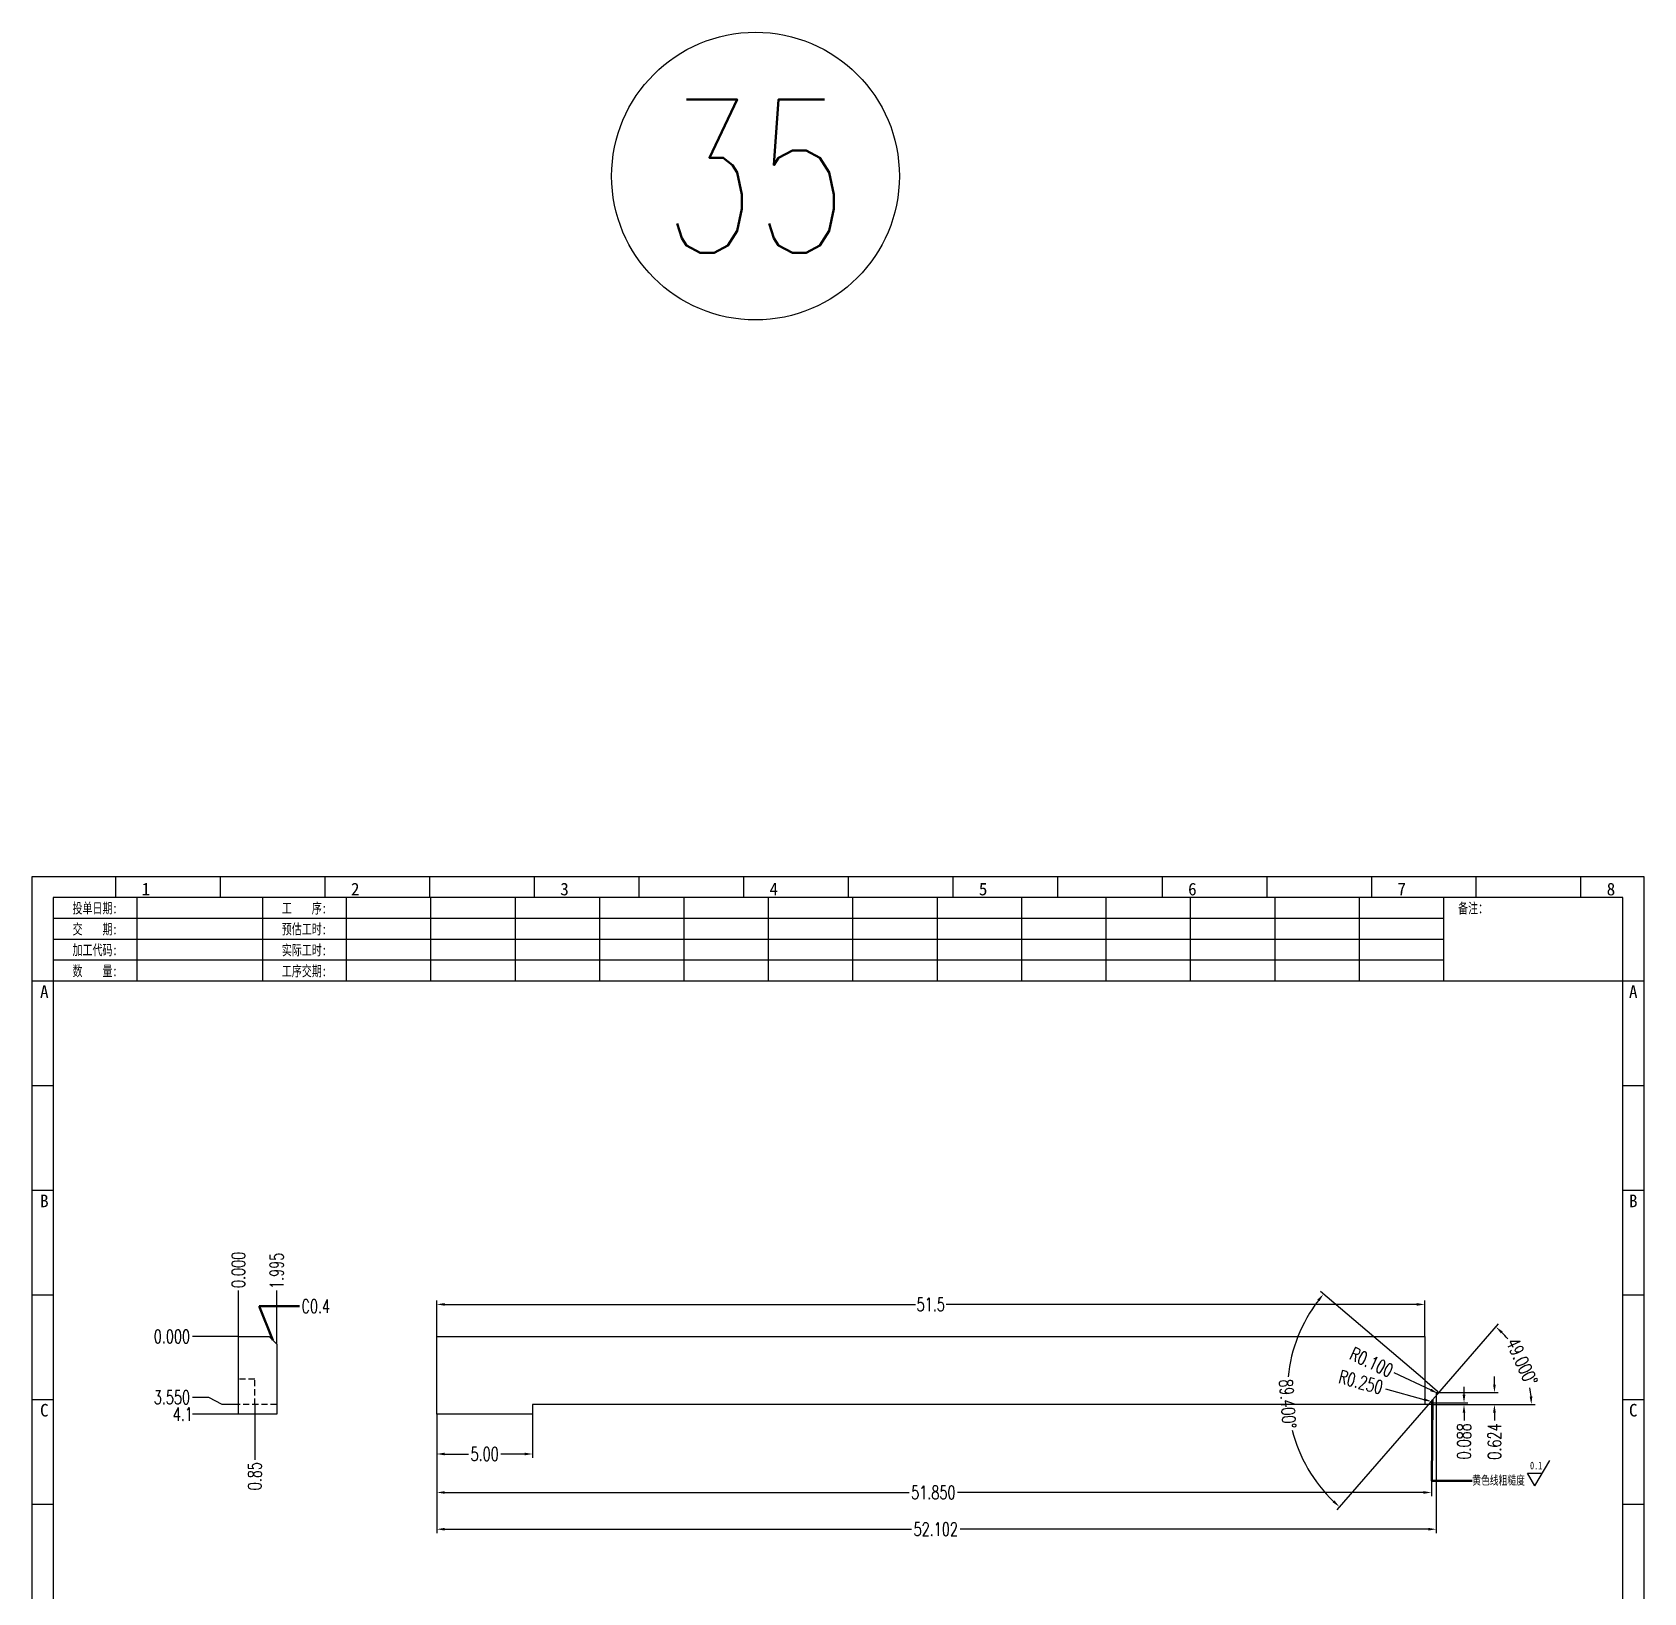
# Model space of a CAD drawing. Header units: millimetres. Extents: x -2852 to 5627, y -2271 to 1849.
# Drawn here: x -934.6 to -850.6, y 132.5 to 213.8 of the extents above; entities that cross this region are included whole.
import ezdxf
from ezdxf.enums import TextEntityAlignment as Align

# ---------------------------------------------------------------- set-up
doc = ezdxf.new("R2010")
doc.units = ezdxf.units.MM
doc.header["$PDSIZE"] = 3
doc.linetypes.add('DASHED2', pattern=[9.525, 6.35, -3.175])
for name, color, linetype in [('1', 7, 'Continuous'), ('11', 4, 'DASHED2'), ('41', 1, 'Continuous'), ('66', 1, 'Continuous')]:
    doc.layers.add(name, color=color, linetype=linetype)
doc.styles.add('jet01', font='simplex.shx', dxfattribs={"width": 0.7, "bigfont": 'hztxt.shx'})
doc.styles.add('jet02', font='simplex.shx', dxfattribs={"width": 0.7})
doc.styles.get("Standard").update_dxf_attribs({"font": '仿宋_GB2312_0.ttf', "width": 0.7})
doc.styles.add('TEXTSTYLE_1', font='TRIUMB.TTF')
doc.styles.add('TEXTSTYLE_2', font='TRIUM.TTF')
doc.styles.add('tk', font='', dxfattribs={"width": 0.7})
doc.styles.add('tk 2', font='仿宋_GB2312_0.ttf', dxfattribs={"width": 0.65})
doc.styles.add('tk 4', font='simplex.shx', dxfattribs={"width": 0.65, "bigfont": 'bigfont.shx'})
doc.styles.get('tk').set_extended_font_data('NSimSun')
doc.dimstyles.new('jet02', dxfattribs={"dimtxt": 3.5, "dimasz": 2.1, "dimexe": 1, "dimexo": 0, "dimgap": 0.5, "dimtad": 0, "dimtoh": 1, "dimdec": 3, "dimzin": 9, "dimdsep": 46, "dimtxsty": 'jet02', "dimcen": 0, "dimclrt": 256, "dimazin": 2, "dimtfac": 1, "dimtdec": 3, "dimtofl": 0, "dimtmove": 0, "dimatfit": 1, "dimfxl": 0, "dimarcsym": 0})

# ---------------------------------------------------------------- blocks, each defined once
blk = doc.blocks.new('A3-N')
at = {"layer": '1', "color": 1}
for p, q in [((0, 0), (0, 296.73)), ((0, 296.73), (420, 296.73)), ((21.82, 291.27), (21.82, 296.73)), ((49.09, 291.27), (49.09, 296.73)), ((76.36, 291.27), (76.36, 296.73)), ((103.64, 291.27), (103.64, 296.73)), ((103.64, 291.27), (103.64, 296.73)), ((103.64, 291.27), (103.64, 296.73)), ((130.91, 291.27), (130.91, 296.73)), ((158.18, 291.27), (158.18, 296.73)), ((185.45, 291.27), (185.45, 296.73)), ((212.73, 291.27), (212.73, 296.73)), ((240, 291.27), (240, 296.73)), ((267.27, 291.27), (267.27, 296.73)), ((294.55, 291.27), (294.55, 296.73)), ((321.82, 291.27), (321.82, 296.73)), ((349.09, 291.27), (349.09, 296.73)), ((376.36, 291.27), (376.36, 296.73)), ((403.64, 291.27), (403.64, 296.73)), ((420, 296.73), (420, 1)), ((5.45, 269.45), (0, 269.45)), ((420, 269.45), (414.55, 269.45)), ((5.45, 242.18), (0, 242.18)), ((420, 242.18), (414.55, 242.18)), ((5.45, 214.91), (0, 214.91)), ((420, 214.91), (414.55, 214.91)), ((5.45, 187.64), (0, 187.64)), ((420, 187.64), (414.55, 187.64)), ((5.45, 160.36), (0, 160.36)), ((420, 160.36), (414.55, 160.36)), ((5.45, 133.09), (0, 133.09)), ((420, 133.09), (414.55, 133.09)), ((5.45, 105.82), (0, 105.82)), ((420, 105.82), (414.55, 105.82)), ((5.45, 78.55), (0, 78.55)), ((420, 78.55), (414.55, 78.55)), ((5.45, 51.27), (0, 51.27)), ((420, 51.27), (414.55, 51.27)), ((222.45, 49.09), (221.45, 49.09)), ((221.45, 49.09), (221.45, 40.36)), ((222.45, 49.09), (414.55, 49.09)), ((232.36, 49.09), (232.36, 40.36)), ((245.45, 49.09), (245.45, 40.36)), ((290.18, 49.09), (290.18, 40.36)), ((302.18, 49.09), (302.18, 40.36)), ((322.91, 49.09), (322.91, 40.36)), ((343.64, 49.09), (343.64, 40.36)), ((392.73, 40.36), (392.73, 49.09)), ((258.55, 40.36), (258.55, 5.44)), ((266.45, 40.36), (266.45, 5.44)), ((276.78, 40.36), (276.78, 5.45)), ((291.18, 40.36), (291.18, 5.45)), ((301.51, 40.37), (301.51, 5.46)), ((308.01, 40.36), (308.01, 5.45)), ((354.09, 40.36), (354.09, 5.45)), ((308.01, 32.39), (258.55, 32.39)), ((308.01, 28.54), (258.55, 28.54)), ((414.55, 27.27), (308.01, 27.27)), ((5.45, 24), (0, 24)), ((308.01, 24.69), (258.55, 24.69)), ((420, 24), (414.55, 24)), ((308.01, 16.99), (258.55, 16.99)), ((354.09, 19.63), (308.01, 19.63)), ((308.01, 13.14), (258.55, 13.14)), ((414.55, 16.36), (354.09, 16.36)), ((374.55, 16.36), (374.55, 5.45)), ((384.55, 16.36), (384.55, 5.45)), ((394.55, 16.36), (394.55, 5.45)), ((404.55, 16.36), (404.55, 5.45)), ((308.01, 9.29), (258.55, 9.29)), ((308.01, 11.99), (354.09, 11.99)), ((372.51, 12.49), (362.69, 11.5)), ((362.69, 11.5), (362.69, 8.23)), ((372.51, 12.49), (372.51, 7.25)), ((414.55, 12), (374.55, 12)), ((21.82, 0), (21.82, 5.45)), ((49.09, 0), (49.09, 5.45)), ((76.36, 0), (76.36, 5.45)), ((103.64, 0), (103.64, 5.45)), ((130.91, 0), (130.91, 5.45)), ((158.18, 0), (158.18, 5.45)), ((185.45, 0), (185.45, 5.45)), ((212.73, 0), (212.73, 5.45)), ((240, 0), (240, 5.45)), ((267.27, 0), (267.27, 5.45)), ((294.55, 0), (294.55, 5.45)), ((321.82, 0), (321.82, 5.45)), ((349.09, 0), (349.09, 5.45)), ((372.51, 7.25), (362.69, 8.23)), ((376.36, 0), (376.36, 5.45)), ((403.64, 0), (403.64, 5.45)), ((1, 0), (0, 0)), ((420, 0), (1, 0)), ((420, 0), (420, 1))]:
    blk.add_line(p, q, dxfattribs=at)
at = {"layer": '1'}
for p, q in [((414.55, 278.18), (414.55, 284.73)), ((221.45, 40.36), (221.45, 5.45)), ((221.45, 40.36), (414.55, 40.36)), ((221.45, 40.36), (414.55, 40.36)), ((254.41, 40.36), (254.41, 5.45)), ((283.28, 40.36), (283.28, 5.45)), ((308.01, 36.24), (258.55, 36.24)), ((222.08, 28.67), (254.12, 28.67)), ((308.01, 20.84), (254.41, 20.84))]:
    blk.add_line(p, q, dxfattribs=at)
at = {"layer": '1', "color": 1, "ltscale": 0.05}
for p, q in [((278.93, 34.04), (279.79, 32.56)), ((278.93, 34.04), (280.65, 34.04)), ((281.68, 35.84), (279.79, 32.56)), ((303.66, 34.05), (304.52, 32.56)), ((303.66, 34.05), (305.38, 34.05)), ((306.41, 35.84), (304.52, 32.56)), ((278.93, 30.19), (279.79, 28.71)), ((278.93, 30.19), (280.65, 30.19)), ((281.68, 31.99), (279.79, 28.71)), ((303.66, 30.2), (305.38, 30.2)), ((303.66, 30.2), (304.52, 28.71)), ((306.41, 31.99), (304.52, 28.71)), ((278.93, 26.34), (279.79, 24.86)), ((278.93, 26.34), (280.65, 26.34)), ((281.68, 28.14), (279.79, 24.86)), ((303.66, 26.35), (304.52, 24.86)), ((303.66, 26.35), (305.38, 26.35)), ((306.41, 28.14), (304.52, 24.86)), ((278.93, 22.49), (280.65, 22.49)), ((278.93, 22.49), (279.79, 21.01)), ((281.68, 24.29), (279.79, 21.01)), ((303.66, 22.5), (305.38, 22.5)), ((303.66, 22.5), (304.52, 21.01)), ((306.41, 24.29), (304.52, 21.01)), ((278.93, 18.66), (279.79, 17.17)), ((278.93, 18.66), (280.65, 18.66)), ((281.68, 20.45), (279.79, 17.17)), ((303.66, 18.66), (304.52, 17.18)), ((303.66, 18.66), (305.38, 18.66)), ((306.41, 20.46), (304.52, 17.18)), ((278.93, 14.81), (280.65, 14.81)), ((278.93, 14.81), (279.79, 13.32)), ((281.68, 16.6), (279.79, 13.32)), ((281.68, 12.75), (279.79, 9.47)), ((303.66, 14.81), (305.38, 14.81)), ((303.66, 14.81), (304.52, 13.33)), ((306.41, 16.61), (304.52, 13.33)), ((306.41, 12.76), (304.52, 9.48)), ((278.93, 10.96), (279.79, 9.47)), ((278.93, 10.96), (280.65, 10.96)), ((281.68, 8.9), (279.79, 5.62)), ((303.66, 10.96), (304.52, 9.48)), ((303.66, 10.96), (305.38, 10.96)), ((306.41, 8.91), (304.52, 5.63)), ((278.93, 7.11), (279.79, 5.62)), ((278.93, 7.11), (280.65, 7.11)), ((303.66, 7.11), (305.38, 7.11)), ((303.66, 7.11), (304.52, 5.63))]:
    blk.add_line(p, q, dxfattribs=at)
at = {"layer": '1', "color": 1, "ltscale": 0.1}
for p, q in [((358.01, 13.02), (358.01, 6.71)), ((354.86, 9.87), (361.17, 9.87)), ((362.03, 9.87), (373.54, 9.87))]:
    blk.add_line(p, q, dxfattribs=at)
at = {"layer": '1'}
blk.add_lwpolyline([(221.45, 5.45), (414.55, 5.45), (414.55, 291.27), (5.45, 291.27), (5.45, 5.45), (414.55, 5.45)], dxfattribs=at)
at = {"layer": '1', "color": 7, "linetype": 'Continuous', "const_width": 0.123}
blk.add_lwpolyline([(223.11, 34.74), (252.6, 34.76)], dxfattribs=at)
at = {"layer": '1', "color": 1}
for radius in [2.62, 1.64]:
    blk.add_circle((358.01, 9.87), radius, dxfattribs=at)
at = {"layer": '41'}
for p, q in [((27.27, 291.27), (27.27, 269.45)), ((60, 291.27), (60, 269.45)), ((81.82, 291.27), (81.82, 269.45)), ((103.82, 291.27), (103.82, 269.45)), ((125.82, 291.27), (125.82, 269.45)), ((147.82, 291.27), (147.82, 269.45)), ((169.82, 291.27), (169.82, 269.45)), ((191.82, 291.27), (191.82, 269.45)), ((213.82, 291.27), (213.82, 269.45)), ((235.82, 291.27), (235.82, 269.45)), ((257.82, 291.27), (257.82, 269.45)), ((279.82, 291.27), (279.82, 269.45)), ((301.82, 291.27), (301.82, 269.45)), ((323.82, 291.27), (323.82, 269.45)), ((345.82, 291.27), (345.82, 269.45)), ((367.82, 291.27), (367.82, 269.45)), ((367.82, 285.82), (5.45, 285.82)), ((367.82, 280.36), (5.45, 280.36)), ((367.82, 274.91), (5.45, 274.91)), ((414.55, 269.45), (5.45, 269.45))]:
    blk.add_line(p, q, dxfattribs=at)
at = {"layer": '1', "color": 1}
for s, p in [('1', (29.64, 295.11)), ('2', (84.18, 295.11)), ('3', (138.73, 295.11)), ('4', (193.27, 295.11)), ('5', (247.82, 295.11)), ('6', (302.36, 295.11)), ('7', (356.91, 295.11)), ('8', (411.45, 295.11)), ('1', (30.53, 4.11)), ('2', (85.08, 4.11)), ('3', (139.62, 4.11)), ('4', (194.17, 4.11)), ('5', (248.72, 4.11)), ('6', (303.26, 4.11)), ('7', (357.81, 4.11)), ('8', (412.35, 4.11))]:
    blk.add_text(s, height=3.27, dxfattribs=at).set_placement(p, align=Align.TOP_CENTER)
at = {"layer": '1', "style": 'tk', "width": 0.7}
for s, p in [('投单日期:', (16.36, 288.55)), ('工    序:', (70.91, 288.55)), ('备注：', (375.51, 288.55)), ('交    期:', (16.36, 283.09)), ('预估工时:', (70.91, 283.09)), ('加工代码:', (16.36, 277.64)), ('实际工时:', (70.91, 277.64)), ('数    量:', (16.36, 272.18)), ('工序交期:', (70.91, 272.18))]:
    blk.add_text(s, height=2.727, dxfattribs=at).set_placement(p, align=Align.MIDDLE)
at = {"layer": '1', "color": 1}
for s, p in [('A', (2.04, 268.36)), ('B', (2.04, 213.82)), ('C', (2.04, 159.27)), ('D', (2.04, 104.73)), ('E', (2.04, 50.18))]:
    blk.add_text(s, height=3.27, dxfattribs=at).set_placement(p, align=Align.TOP_LEFT)
for s, p in [('A', (418.37, 268.36)), ('B', (418.37, 213.82)), ('C', (418.37, 159.27)), ('D', (418.37, 104.73)), ('E', (418.37, 50.18))]:
    blk.add_text(s, height=3.27, dxfattribs=at).set_placement(p, align=Align.TOP_RIGHT)
at = {"layer": '1', "color": 1, "style": 'tk 2', "width": 0.7}
for s, height, p in [('序号', 3.273, (222.96, 43.34)), ('件号', 3.273, (234.62, 43.61)), ('零件名称', 3.273, (258.97, 43.61)), ('数量', 3.273, (292.3, 43.78)), ('材料', 3.273, (309.27, 43.78)), ('热处理', 3.273, (328.71, 43.78)), ('外形尺寸', 3.273, (358.94, 43.78)), ('说明', 3.273, (399.61, 43.78)), ('料号：', 2.182, (309.77, 37.46)), ('名称：', 3.273, (355.52, 35.79)), ('图号：', 3.273, (355.52, 22.7)), ('比 例', 2.182, (376.69, 13.18)), ('页 码', 2.182, (386.85, 13.18)), ('版 次', 2.182, (396.31, 13.18)), ('单位', 2.182, (407.35, 13.18))]:
    blk.add_text(s, height=height, dxfattribs=at).set_placement(p)
at = {"layer": '1', "color": 7, "linetype": 'Continuous', "style": 'TEXTSTYLE_1'}
blk.add_text('Amphenol JET', height=2.7, dxfattribs=at).set_placement((223.96, 35.61))
at = {"layer": '1', "color": 7, "linetype": 'Continuous'}
for s, height, style, width, p in [('A Division of Amphenol Corporation', 1.5, 'TEXTSTYLE_2', 0.7, (224.64, 32.29)), ('HangZhou Amphenol JET Interconnect Technology co.,ltd ', 1.2, 'TEXTSTYLE_2', 0.6, (222.47, 29.36)), ('THESE DRAWINGS AND SPECIFICATIONS', 1.5, 'tk 4', 0.6, (224.73, 23.52)), ('ARE THE PROPERTY OF', 1.5, 'tk 4', 0.6, (230.45, 21.35)), ('AND SHALL NOT BE REPRODUCED OR', 1.5, 'tk 4', 0.6, (225.95, 17.17)), ('AMPHENOL CORPORATION', 1.5, 'tk 4', 0.6, (230.04, 19.27)), ('THE MANUFACTURE OR SALE OF APPARATUS', 1.5, 'tk 4', 0.6, (223.5, 12.92)), ('COPIED OR USED AS THE BASIS FOR', 1.5, 'tk 4', 0.6, (225.54, 15.02)), ('WITHOUT THE WRITTEN PERMISSION OF', 1.5, 'tk 4', 0.6, (224.73, 10.67)), ('AMPHENOL CORPORATION.', 1.5, 'tk 4', 0.6, (229.63, 8.4))]:
    blk.add_text(s, height=height, dxfattribs=dict(at, style=style, width=width)).set_placement(p)
at = {"layer": '1', "color": 1, "style": 'tk 2', "width": 0.7}
for s, p in [('X.', (259.64, 34.37)), ('%%P0.2', (267.9, 34.37)), ('X.', (284.37, 34.37)), ('%%P1%%D', (293.12, 34.37)), ('.X', (259.64, 30.28)), ('%%P0.1', (267.9, 30.52)), ('.X', (284.37, 30.28)), ('%%P0.5%%D', (293.12, 30.52)), ('.XX', (259.64, 26.71)), ('%%P0.01', (267.9, 26.67)), ('.XX', (284.37, 26.71)), ('%%P0.1%%D', (293.12, 26.67)), ('.XXX', (259.64, 22.68)), ('%%P0.002', (267.9, 22.82)), ('.XXX', (284.37, 22.68)), ('%%P0.01%%D', (293.12, 22.82)), ('X.', (259.64, 18.97)), ('0/-0.2', (267.9, 18.97)), ('X.', (284.37, 18.97)), ('+0.2/0', (293.12, 18.97)), ('.X', (259.64, 14.88)), ('0/-0.1', (267.9, 15.12)), ('.X', (284.37, 14.88)), ('+0.1/0', (293.12, 15.12)), ('.XX', (259.64, 11.31)), ('0/-0.01', (267.9, 11.27)), ('0/-0.002', (267.9, 7.42)), ('.XX', (284.37, 11.31)), ('+0.01/0', (293.12, 11.27)), ('+0.002/0', (293.12, 7.42)), ('.XXX', (259.64, 7.28)), ('.XXX', (284.37, 7.28))]:
    blk.add_text(s, height=2, dxfattribs=at).set_placement(p, align=Align.MIDDLE_LEFT)
at = {"layer": '1', "color": 1, "ltscale": 0.05, "style": 'tk 2', "width": 0.5}
for s, p in [('6.3', (279.01, 34.26)), ('6.3', (303.74, 34.27)), ('3.2', (279.01, 30.41)), ('3.2', (303.74, 30.42)), ('0.8', (279.01, 26.56)), ('0.8', (303.74, 26.57)), ('0.2', (279.01, 22.71)), ('0.2', (303.74, 22.72)), ('6.3', (279.01, 18.87)), ('6.3', (303.74, 18.88)), ('3.2', (279.01, 15.02)), ('0.8', (279.01, 11.17)), ('3.2', (303.74, 15.03)), ('0.8', (303.74, 11.18)), ('0.2', (279.01, 7.32)), ('0.2', (303.74, 7.33))]:
    blk.add_text(s, height=1.6, dxfattribs=at).set_placement(p)
at = {"layer": '1', "style": 'tk 2', "width": 0.7}
for s, p in [('APPD:', (309.77, 24.21)), ('CHKD:', (309.77, 16.27)), ('DR:', (309.77, 8.35))]:
    blk.add_text(s, height=2.182, dxfattribs=at).set_placement(p)
at = {"layer": '1', "color": 7, "style": 'tk 2', "width": 0.7}
blk.add_text('MM', height=2.182, dxfattribs=at).set_placement((408.31, 7.75))
at = {"layer": '1', "color": 1, "ltscale": 0.05, "char_height": 1.5, "width": 6.3627, "attachment_point": 1, "style": 'tk 2'}
for s, insert in [('尺  寸', (260.31, 39.25)), ('公  差', (268.17, 39.25)), ('粗糙度', (277.98, 39.25)), ('尺  寸', (285.2, 39.25)), ('公  差', (293.18, 39.25)), ('粗糙度', (302.71, 39.26))]:
    blk.add_mtext(s, dxfattribs=dict(at, insert=insert))
at = {"layer": '1', "ltscale": 0.05, "char_height": 2, "width": 2.5195, "attachment_point": 1, "style": 'tk 2'}
for s, insert in [('一般公差', (255.39, 36.11)), ('单侧公差', (255.39, 19.71))]:
    blk.add_mtext(s, dxfattribs=dict(at, insert=insert))
at = {"layer": '1', "color": 1, "ltscale": 0.05, "char_height": 1.2, "width": 5.1396, "attachment_point": 1, "line_spacing_factor": 0.8, "style": 'tk 2'}
for s, insert in [('+0', (261.58, 20.13)), ('-0', (286.31, 19.33)), ('+0', (261.88, 16.09)), ('-0', (286.61, 15.29)), ('+0', (262.79, 12.45)), ('+0', (263.87, 8.44)), ('-0', (287.51, 11.65)), ('-0', (288.59, 7.64))]:
    blk.add_mtext(s, dxfattribs=dict(at, insert=insert))
at = {"layer": '1', "style": 'tk 2', "width": 0.7}
for tag, p in [('PATR-NO1', (309.84, 32.96)), ('TITLE', (365.74, 30.9)), ('PATR-NO2', (309.84, 27.81)), ('DWG-NO:', (366.54, 18.14))]:
    blk.add_attdef(tag, p, '', height=3.27, dxfattribs=at)
at = {"layer": '1', "color": 1, "style": 'tk 2', "width": 0.7}
for tag, p in [('DRAW', (314.55, 7.27)), ('DATE', (334.72, 7.32))]:
    blk.add_attdef(tag, p, '', height=3.49, dxfattribs=at)
at = {"layer": '1', "style": 'tk 2', "width": 0.7}
for tag, p in [('SCALE', (376.55, 8.73)), ('SHEET', (386.6, 8.72)), ('REV', (397.38, 8.73))]:
    blk.add_attdef(tag, text='', height=2.18, dxfattribs=at).set_placement(p, align=Align.MIDDLE_LEFT)
blk = doc.blocks.new('*D4008')
at = {"layer": '41', "ltscale": 0.05}
blk.add_line((-923.859, 145.842), (-926.246, 145.842), dxfattribs=at)
at = {"layer": 'Defpoints', "color": 0, "ltscale": 0.05}
for p in [(-926.246, 145.842), (-923.859, 145.842), (-923.859, 145.842)]:
    blk.add_point(p, dxfattribs=at)
at = {"layer": '41', "ltscale": 0.05, "insert": (-927.326, 145.842), "char_height": 0.7, "attachment_point": 5, "style": 'jet02'}
blk.add_mtext('0.000', dxfattribs=at)
blk = doc.blocks.new('*D4009')
at = {"layer": '41', "ltscale": 0.05}
blk.add_line((-923.859, 141.792), (-926.246, 141.792), dxfattribs=at)
at = {"layer": 'Defpoints', "color": 0, "ltscale": 0.05}
for p in [(-923.859, 145.842), (-926.246, 141.792), (-923.859, 141.792)]:
    blk.add_point(p, dxfattribs=at)
at = {"layer": '41', "ltscale": 0.05, "insert": (-926.755, 141.792), "char_height": 0.7, "attachment_point": 5, "style": 'jet02'}
blk.add_mtext('4.1', dxfattribs=at)
blk = doc.blocks.new('*D4010')
at = {"layer": '41', "ltscale": 0.05}
for p, q in [((-925.406, 142.667), (-926.246, 142.667)), ((-924.699, 142.292), (-925.406, 142.667)), ((-923.859, 142.292), (-924.699, 142.292))]:
    blk.add_line(p, q, dxfattribs=at)
at = {"layer": 'Defpoints', "color": 0, "ltscale": 0.05}
for p in [(-923.859, 145.842), (-926.246, 142.667), (-923.859, 142.292)]:
    blk.add_point(p, dxfattribs=at)
at = {"layer": '41', "ltscale": 0.05, "insert": (-927.326, 142.667), "char_height": 0.7, "attachment_point": 5, "style": 'jet02'}
blk.add_mtext('3.550', dxfattribs=at)
blk = doc.blocks.new('*D4011')
at = {"layer": '41', "ltscale": 0.05}
blk.add_line((-923.859, 145.842), (-923.859, 148.229), dxfattribs=at)
at = {"layer": 'Defpoints', "color": 0, "ltscale": 0.05}
for p in [(-923.859, 148.229), (-923.859, 145.842), (-923.859, 145.842)]:
    blk.add_point(p, dxfattribs=at)
at = {"layer": '41', "ltscale": 0.05, "insert": (-923.859, 149.309), "char_height": 0.7, "attachment_point": 5, "rotation": 90, "style": 'jet02'}
blk.add_mtext('0.000', dxfattribs=at)
blk = doc.blocks.new('*D4012')
at = {"layer": '41', "ltscale": 0.05}
blk.add_line((-921.864, 145.442), (-921.864, 148.229), dxfattribs=at)
at = {"layer": 'Defpoints', "color": 0, "ltscale": 0.05}
for p in [(-921.864, 148.229), (-923.859, 145.842), (-921.864, 145.442)]:
    blk.add_point(p, dxfattribs=at)
at = {"layer": '41', "ltscale": 0.05, "insert": (-921.864, 149.262), "char_height": 0.7, "attachment_point": 5, "rotation": 90, "style": 'jet02'}
blk.add_mtext('1.995', dxfattribs=at)
blk = doc.blocks.new('*D4013')
at = {"layer": '41', "ltscale": 0.05}
blk.add_line((-923.009, 142.292), (-923.009, 139.404), dxfattribs=at)
at = {"layer": 'Defpoints', "color": 0, "ltscale": 0.05}
for p in [(-923.859, 145.842), (-923.009, 142.292), (-923.009, 139.404)]:
    blk.add_point(p, dxfattribs=at)
at = {"layer": '41', "ltscale": 0.05, "insert": (-923.009, 138.557), "char_height": 0.7, "attachment_point": 5, "rotation": 90, "style": 'jet02'}
blk.add_mtext('0.85', dxfattribs=at)
blk = doc.blocks.new('*D4014')
at = {"layer": '41', "ltscale": 0.05}
for p, q in [((-913.523, 141.792), (-913.523, 139.513)), ((-908.523, 141.792), (-908.523, 139.513)), ((-913.103, 139.713), (-911.87, 139.713)), ((-908.943, 139.713), (-910.176, 139.713))]:
    blk.add_line(p, q, dxfattribs=at)
for points in [[(-913.103, 139.783), (-913.103, 139.643), (-913.523, 139.713)], [(-908.943, 139.783), (-908.943, 139.643), (-908.523, 139.713)]]:
    blk.add_solid(points, dxfattribs=at)
at = {"layer": 'Defpoints', "color": 0, "ltscale": 0.05}
for p in [(-913.523, 141.792), (-908.523, 141.792), (-908.523, 139.713)]:
    blk.add_point(p, dxfattribs=at)
at = {"layer": '41', "ltscale": 0.05, "insert": (-911.023, 139.713), "char_height": 0.7, "attachment_point": 5, "style": 'jet02'}
blk.add_mtext('5.00', dxfattribs=at)
blk = doc.blocks.new('*D4015')
at = {"layer": '41', "ltscale": 0.05}
for p, q in [((-861.673, 142.292), (-861.673, 137.508)), ((-913.523, 141.792), (-913.523, 137.508)), ((-913.103, 137.708), (-888.903, 137.708)), ((-862.093, 137.708), (-886.369, 137.708))]:
    blk.add_line(p, q, dxfattribs=at)
for points in [[(-913.103, 137.778), (-913.103, 137.638), (-913.523, 137.708)], [(-862.093, 137.778), (-862.093, 137.638), (-861.673, 137.708)]]:
    blk.add_solid(points, dxfattribs=at)
at = {"layer": 'Defpoints', "color": 0, "ltscale": 0.05}
for p in [(-861.673, 142.292), (-913.523, 141.792), (-861.673, 137.708)]:
    blk.add_point(p, dxfattribs=at)
at = {"layer": '41', "ltscale": 0.05, "insert": (-887.636, 137.708), "char_height": 0.7, "attachment_point": 5, "style": 'jet02'}
blk.add_mtext('51.850', dxfattribs=at)
blk = doc.blocks.new('*D4016')
at = {"layer": '41', "ltscale": 0.05}
for p, q in [((-913.523, 145.842), (-913.523, 147.712)), ((-913.103, 147.512), (-888.573, 147.512)), ((-862.443, 147.512), (-886.973, 147.512)), ((-862.023, 145.842), (-862.023, 147.712))]:
    blk.add_line(p, q, dxfattribs=at)
for points in [[(-913.103, 147.582), (-913.103, 147.442), (-913.523, 147.512)], [(-862.443, 147.582), (-862.443, 147.442), (-862.023, 147.512)]]:
    blk.add_solid(points, dxfattribs=at)
at = {"layer": 'Defpoints', "color": 0, "ltscale": 0.05}
for p in [(-862.023, 147.512), (-913.523, 145.842), (-862.023, 145.842)]:
    blk.add_point(p, dxfattribs=at)
at = {"layer": '41', "ltscale": 0.05, "insert": (-887.773, 147.512), "char_height": 0.7, "attachment_point": 5, "style": 'jet02'}
blk.add_mtext('51.5', dxfattribs=at)
blk = doc.blocks.new('*D4017')
at = {"layer": '41', "ltscale": 0.05}
for p, q in [((-861.421, 142.915), (-861.421, 135.591)), ((-913.523, 141.792), (-913.523, 135.591)), ((-913.103, 135.791), (-888.777, 135.791)), ((-861.841, 135.791), (-886.243, 135.791))]:
    blk.add_line(p, q, dxfattribs=at)
for points in [[(-913.103, 135.861), (-913.103, 135.721), (-913.523, 135.791)], [(-861.841, 135.861), (-861.841, 135.721), (-861.421, 135.791)]]:
    blk.add_solid(points, dxfattribs=at)
at = {"layer": 'Defpoints', "color": 0, "ltscale": 0.05}
for p in [(-861.421, 142.915), (-913.523, 141.792), (-913.523, 135.791)]:
    blk.add_point(p, dxfattribs=at)
at = {"layer": '41', "ltscale": 0.05, "insert": (-887.51, 135.791), "char_height": 0.7, "attachment_point": 5, "style": 'jet02'}
blk.add_mtext('52.102', dxfattribs=at)
blk = doc.blocks.new('*D4018')
at = {"layer": '41', "ltscale": 0.05}
for p, q in [((-859.976, 142.8), (-859.976, 143.22)), ((-861.673, 142.38), (-859.776, 142.38)), ((-861.673, 142.292), (-859.776, 142.292)), ((-859.976, 141.872), (-859.976, 141.452))]:
    blk.add_line(p, q, dxfattribs=at)
for points in [[(-860.046, 142.8), (-859.906, 142.8), (-859.976, 142.38)], [(-860.046, 141.872), (-859.906, 141.872), (-859.976, 142.292)]]:
    blk.add_solid(points, dxfattribs=at)
at = {"layer": 'Defpoints', "color": 0, "ltscale": 0.05}
for p in [(-861.673, 142.38), (-861.673, 142.292), (-859.976, 142.292)]:
    blk.add_point(p, dxfattribs=at)
at = {"layer": '41', "ltscale": 0.05, "insert": (-859.976, 140.372), "char_height": 0.7, "attachment_point": 5, "rotation": 90, "style": 'jet02'}
blk.add_mtext('0.088', dxfattribs=at)
blk = doc.blocks.new('*D4019')
at = {"layer": '41', "ltscale": 0.05}
for p, q in [((-858.39, 143.335), (-858.39, 143.755)), ((-861.421, 142.915), (-858.19, 142.915)), ((-861.673, 142.292), (-858.19, 142.292)), ((-858.39, 141.872), (-858.39, 141.452))]:
    blk.add_line(p, q, dxfattribs=at)
for points in [[(-858.46, 143.335), (-858.32, 143.335), (-858.39, 142.915)], [(-858.46, 141.872), (-858.32, 141.872), (-858.39, 142.292)]]:
    blk.add_solid(points, dxfattribs=at)
at = {"layer": 'Defpoints', "color": 0, "ltscale": 0.05}
for p in [(-861.421, 142.915), (-861.673, 142.292), (-858.39, 142.292)]:
    blk.add_point(p, dxfattribs=at)
at = {"layer": '41', "ltscale": 0.05, "insert": (-858.39, 140.36), "char_height": 0.7, "attachment_point": 5, "rotation": 90, "style": 'jet02'}
blk.add_mtext('0.624', dxfattribs=at)
blk = doc.blocks.new('*D4020')
at = {"layer": '41', "ltscale": 0.05}
blk.add_line((-864.076, 143.111), (-862.069, 142.558), dxfattribs=at)
blk.add_solid([(-862.05, 142.625), (-862.087, 142.49), (-861.664, 142.446)], dxfattribs=at)
at = {"layer": 'Defpoints', "color": 0, "ltscale": 0.05}
for p in [(-861.664, 142.446), (-861.423, 142.38)]:
    blk.add_point(p, dxfattribs=at)
at = {"layer": '41', "ltscale": 0.05, "insert": (-865.353, 143.463), "char_height": 0.7, "attachment_point": 5, "rotation": 344.58434, "style": 'jet02'}
blk.add_mtext('R0.250', dxfattribs=at)
blk = doc.blocks.new('*D4021')
at = {"layer": '41', "ltscale": 0.05}
blk.add_line((-863.638, 143.957), (-861.711, 143.051), dxfattribs=at)
blk.add_solid([(-861.681, 143.115), (-861.74, 142.988), (-861.331, 142.873)], dxfattribs=at)
at = {"layer": 'Defpoints', "color": 0, "ltscale": 0.05}
for p in [(-861.421, 142.915), (-861.331, 142.873)]:
    blk.add_point(p, dxfattribs=at)
at = {"layer": '41', "ltscale": 0.05, "insert": (-864.795, 144.501), "char_height": 0.7, "attachment_point": 5, "rotation": 334.82913, "style": 'jet02'}
blk.add_mtext('R0.100', dxfattribs=at)
blk = doc.blocks.new('*D4022')
at = {"layer": '41', "ltscale": 0.05}
for p, q in [((-861.346, 142.85), (-858.181, 146.491)), ((-861.673, 142.292), (-856.267, 142.292))]:
    blk.add_line(p, q, dxfattribs=at)
for start, end in [(39.57517, 44.51228), (4.48772, 9.42483)]:
    blk.add_arc((-861.831, 142.292), 5.364, start, end, dxfattribs=at)
for points in [[(-858.054, 146.001), (-857.958, 146.103), (-858.312, 146.34)], [(-856.413, 142.714), (-856.553, 142.709), (-856.467, 142.292)]]:
    blk.add_solid(points, dxfattribs=at)
at = {"layer": 'Defpoints', "color": 0, "ltscale": 0.05}
for p in [(-856.683, 143.8), (-861.346, 142.85), (-908.523, 142.292), (-861.673, 142.292), (-861.612, 142.544)]:
    blk.add_point(p, dxfattribs=at)
at = {"layer": '41', "ltscale": 0.05, "insert": (-856.95, 144.516), "char_height": 0.7, "attachment_point": 5, "rotation": 294.5, "style": 'jet02'}
blk.add_mtext('49.000°', dxfattribs=at)
blk = doc.blocks.new('*D4047')
at = {"layer": '41', "ltscale": 0.05}
for p, q in [((-862.023, 143.559), (-867.453, 148.18)), ((-861.612, 142.544), (-866.598, 136.808))]:
    blk.add_line(p, q, dxfattribs=at)
for start, end in [(142.64381, 174.13821), (194.46179, 225.95619)]:
    blk.add_arc((-861.279, 142.926), 7.907, start, end, dxfattribs=at)
for points in [[(-867.619, 147.767), (-867.51, 147.68), (-867.301, 148.05)], [(-866.729, 137.294), (-866.823, 137.191), (-866.467, 136.958)]]:
    blk.add_solid(points, dxfattribs=at)
at = {"layer": 'Defpoints', "color": 0, "ltscale": 0.05}
for p in [(-869.051, 144.38), (-862.023, 143.559), (-861.356, 142.991), (-861.346, 142.85), (-861.612, 142.544)]:
    blk.add_point(p, dxfattribs=at)
at = {"layer": '41', "ltscale": 0.05, "insert": (-869.164, 142.333), "char_height": 0.7, "attachment_point": 5, "rotation": 274.3, "style": 'jet02'}
blk.add_mtext('89.400°', dxfattribs=at)

msp = doc.modelspace()

# ---------------------------------------------------------------- linework, layer by layer
at = {"layer": '1', "ltscale": 0.05}
for p, q in [((-923.859, 141.7916), (-923.859, 145.8416)), ((-923.859, 145.8416), (-922.264, 145.8416)), ((-922.264, 145.8416), (-921.864, 145.4416)), ((-921.864, 145.4416), (-921.864, 141.7916)), ((-913.5229, 141.7916), (-913.5229, 145.8416)), ((-913.5229, 145.8416), (-862.0229, 145.8416)), ((-862.0229, 145.8416), (-862.0229, 142.2916)), ((-861.6729, 142.2916), (-908.5229, 142.2916)), ((-908.5229, 142.2916), (-908.5229, 141.7916)), ((-921.864, 141.7916), (-923.859, 141.7916)), ((-908.5229, 141.7916), (-913.5229, 141.7916))]:
    msp.add_line(p, q, dxfattribs=at)
at = {"layer": '1', "color": 2, "ltscale": 0.05}
for p, q in [((-862.0229, 143.5587), (-861.3562, 142.9913)), ((-861.3455, 142.8496), (-861.6115, 142.5436)), ((-861.6729, 142.3796), (-861.6729, 142.2916))]:
    msp.add_line(p, q, dxfattribs=at)
for centre, radius, start, end in [((-861.421, 142.9152), 0.1, 319, 49.6), ((-861.4229, 142.3796), 0.25, 139, 180)]:
    msp.add_arc(centre, radius, start, end, dxfattribs=at)
at = {"layer": '11', "ltscale": 0.05}
for p, q in [((-923.009, 143.6132), (-923.859, 143.6132)), ((-923.009, 142.2916), (-923.009, 143.6132)), ((-921.864, 142.2916), (-923.859, 142.2916))]:
    msp.add_line(p, q, dxfattribs=at)
at = {"layer": '41', "color": 2, "ltscale": 0.05}
for p, q in [((-856.2782, 138.0471), (-856.6631, 138.7137)), ((-856.6631, 138.7137), (-855.8933, 138.7137)), ((-856.2782, 138.0471), (-855.5084, 139.3804))]:
    msp.add_line(p, q, dxfattribs=at)
at = {"layer": '66', "ltscale": 0.05}
msp.add_circle((-896.9051, 206.3338), 7.5, dxfattribs=at)

# ---------------------------------------------------------------- block references
at = {"layer": '1', "ltscale": 0.05, "xscale": 0.2000000000000455, "yscale": 0.2000000000000455, "zscale": 0.2000000000000455}
msp.add_blockref('A3-N', (-934.6058, 110.4692), dxfattribs=at).add_auto_attribs({'DWG-NO:': 'CMY1000A-P35A', 'TITLE': '冲模镶件', 'REV': 'A', 'SHEET': '1 / 1', 'DRAW': 'tlr', 'DATE': '2019-01-16', 'PATR-NO1': 'XCede HDU2 3PR SHIELD A', 'PATR-NO2': '959-3EA4-A22', 'SCALE': '1 : 1'})

# ---------------------------------------------------------------- texts
at = {"layer": '41', "color": 2, "ltscale": 0.05, "style": 'tk 2', "width": 0.65}
msp.add_text('0.1', height=0.4, dxfattribs=at).set_placement((-856.5346, 138.9135))
at = {"layer": '41', "ltscale": 0.05, "insert": (-920.5713, 147.4149), "char_height": 0.7, "attachment_point": 4, "style": 'jet02'}
msp.add_mtext('C0.4', dxfattribs=at)
at = {"layer": '41', "color": 2, "ltscale": 0.05, "insert": (-859.5457, 138.3217), "char_height": 0.466667, "attachment_point": 4, "style": 'jet02'}
msp.add_mtext('{\\fSimSun|b0|i0|c134|p54;黄色线粗糙度}', dxfattribs=at)
at = {"layer": '66', "ltscale": 0.05, "style": 'jet01', "width": 0.7}
msp.add_text('35', height=8, dxfattribs=at).set_placement((-896.9051, 206.3338), align=Align.MIDDLE)

# ---------------------------------------------------------------- dimensions: what is measured, and where the dimension line sits
at = {"layer": '41', "ltscale": 0.05}
for feature_location, offset, dtype, origin, override, picture, middle in [((-923.8589678031, 145.8416338691), (0, 2.3875310169), 1, (-923.8589678031, 145.8416338691), {"dimscale": 0.2, "dimtoh": 0, "dimzin": 1, "dimclrd": 256, "dimclre": 256, "dimadec": 3, "dimazin": 0, "dimatfit": 3, "dimlwd": 65535, "dimlwe": 65535}, '*D4011', (-923.8589678031, 149.3091648859)), ((-921.864, 145.4416), (0, 2.7875), 1, (-923.859, 145.8416), {"dimscale": 0.2, "dimtoh": 0, "dimzin": 1, "dimclrd": 256, "dimclre": 256, "dimadec": 3, "dimazin": 0, "dimatfit": 3, "dimlwd": 65535, "dimlwe": 65535}, '*D4012', (-921.864, 149.2625)), ((-923.8589678031, 145.8416338691), (-2.3875310169, 0), 0, (-923.8589678031, 145.8416338691), {"dimscale": 0.2, "dimtoh": 0, "dimzin": 1, "dimclrd": 256, "dimclre": 256, "dimadec": 3, "dimazin": 0, "dimatfit": 3, "dimlwd": 65535, "dimlwe": 65535}, '*D4008', (-927.32649882, 145.8416338691)), ((-923.859, 142.2916), (-2.3875, 0.375), 0, (-923.859, 145.8416), {"dimscale": 0.2, "dimtoh": 0, "dimzin": 1, "dimclrd": 256, "dimclre": 256, "dimadec": 3, "dimazin": 0, "dimatfit": 3, "dimlwd": 65535, "dimlwe": 65535}, '*D4010', (-927.3265, 142.6666)), ((-923.8589678031, 141.7916338691), (-2.3875310169, 0), 0, (-923.8589678031, 145.8416338691), {"dimscale": 0.2, "dimtoh": 0, "dimdec": 1, "dimzin": 1, "dimclrd": 256, "dimclre": 256, "dimadec": 1, "dimazin": 0, "dimatfit": 3, "dimlwd": 65535, "dimlwe": 65535}, '*D4009', (-926.7548321533, 141.7916338691)), ((-923.009, 142.2916), (0, -2.8875), 1, (-923.859, 145.8416), {"dimscale": 0.2, "dimtoh": 0, "dimdec": 2, "dimzin": 1, "dimclrd": 256, "dimclre": 256, "dimazin": 0, "dimatfit": 3, "dimlwd": 65535, "dimlwe": 65535}, '*D4013', (-923.009, 138.5574))]:
    dim = msp.add_ordinate_dim(feature_location=feature_location, offset=offset, dtype=dtype, origin=origin, dimstyle='jet02', override=override, dxfattribs=at)
    dim.commit()
    dim.dimension.update_dxf_attribs({"geometry": picture, "text_midpoint": middle})
for base, p1, p2, override, picture, middle in [((-862.0229, 147.5119), (-913.5229, 145.8416), (-862.0229, 145.8416), {"dimscale": 0.2, "dimtoh": 0, "dimdec": 1, "dimzin": 1, "dimclrd": 256, "dimclre": 256, "dimadec": 1, "dimazin": 0, "dimatfit": 3, "dimlwd": 65535, "dimlwe": 65535}, '*D4016', (-887.7729, 147.5119)), ((-908.5229, 139.7125), (-913.5229, 141.7916), (-908.5229, 141.7916), {"dimscale": 0.2, "dimtoh": 0, "dimdec": 2, "dimzin": 1, "dimclrd": 256, "dimclre": 256, "dimazin": 0, "dimatfit": 3, "dimlwd": 65535, "dimlwe": 65535}, '*D4014', (-911.0229, 139.7125))]:
    dim = msp.add_linear_dim(base=base, p1=p1, p2=p2, dimstyle='jet02', override=override, dxfattribs=at)
    dim.commit()
    dim.dimension.update_dxf_attribs({"geometry": picture, "text_midpoint": middle})
for base, line1, line2, picture, middle in [((-869.0512, 144.3803), ((-861.3455, 142.8496), (-861.6115, 142.5436)), ((-862.0229, 143.5587), (-861.3562, 142.9913)), '*D4047', (-869.1639, 142.333)), ((-856.6834, 143.8), ((-861.6729, 142.2916), (-908.5229, 142.2916)), ((-861.3455, 142.8496), (-861.6115, 142.5436)), '*D4022', (-856.9499, 144.5159))]:
    dim = msp.add_angular_dim_2l(base=base, line1=line1, line2=line2, dimstyle='jet02', override={"dimscale": 0.2, "dimtoh": 0, "dimzin": 1, "dimclrd": 256, "dimclre": 256, "dimadec": 3, "dimazin": 0, "dimatfit": 3, "dimlwd": 65535, "dimlwe": 65535}, dxfattribs=at)
    dim.commit()
    dim.dimension.update_dxf_attribs({"geometry": picture, "text_midpoint": middle})
for center, mpoint, override, picture, middle in [((-861.421, 142.9152), (-861.3305, 142.8727), {"dimscale": 0.2, "dimtoh": 0, "dimzin": 1, "dimclrd": 256, "dimclre": 256, "dimadec": 3, "dimazin": 0, "dimtmove": 1, "dimatfit": 3, "dimlwd": 65535, "dimlwe": 65535}, '*D4021', (-864.7951, 144.5008)), ((-861.4229, 142.3796), (-861.6639, 142.446), {"dimscale": 0.2, "dimtoh": 0, "dimzin": 1, "dimclrd": 256, "dimclre": 256, "dimadec": 3, "dimazin": 0, "dimatfit": 3, "dimlwd": 65535, "dimlwe": 65535}, '*D4020', (-865.3535, 143.4634))]:
    dim = msp.add_radius_dim(center=center, mpoint=mpoint, dimstyle='jet02', override=override, dxfattribs=at)
    dim.commit()
    dim.dimension.update_dxf_attribs({"geometry": picture, "text_midpoint": middle, "dimtype": 164})
for base, p1, picture, middle in [((-858.39, 142.2916), (-861.421, 142.9152), '*D4019', (-858.39, 140.36)), ((-859.9763, 142.2916), (-861.6729, 142.3796), '*D4018', (-859.9763, 140.3716))]:
    dim = msp.add_linear_dim(base=base, p1=p1, p2=(-861.6729, 142.2916), angle=90, dimstyle='jet02', override={"dimscale": 0.2, "dimtoh": 0, "dimzin": 1, "dimclrd": 256, "dimclre": 256, "dimadec": 3, "dimazin": 0, "dimatfit": 3, "dimlwd": 65535, "dimlwe": 65535}, dxfattribs=at)
    dim.commit()
    dim.dimension.update_dxf_attribs({"geometry": picture, "text_midpoint": middle})
for base, p1, p2, picture, middle in [((-913.5229, 135.7908), (-861.421, 142.9152), (-913.5229, 141.7916), '*D4017', (-887.5099, 135.7908)), ((-861.6729, 137.7082), (-913.5229, 141.7916), (-861.6729, 142.2916), '*D4015', (-887.6358, 137.7082))]:
    dim = msp.add_linear_dim(base=base, p1=p1, p2=p2, dimstyle='jet02', override={"dimscale": 0.2, "dimtoh": 0, "dimzin": 1, "dimclrd": 256, "dimclre": 256, "dimadec": 3, "dimazin": 0, "dimatfit": 3, "dimlwd": 65535, "dimlwe": 65535}, dxfattribs=at)
    dim.commit()
    dim.dimension.update_dxf_attribs({"geometry": picture, "text_midpoint": middle, "dimtype": 160})

# ---------------------------------------------------------------- leaders
at = {"layer": '41', "ltscale": 0.05, "annotation_type": 0, "has_hookline": 1, "hookline_direction": 0, "text_width": 1.54}
msp.add_leader([(-922.064, 145.6416), (-922.7713, 147.4149), (-920.6713, 147.4149)], dimstyle='jet02', override={"dimscale": 0.2, "dimtoh": 0, "dimdec": 1, "dimzin": 1, "dimclrd": 256, "dimclre": 256, "dimadec": 1, "dimazin": 0, "dimatfit": 3, "dimlwd": 65535, "dimlwe": 65535}, dxfattribs=at)
at = {"layer": '41', "color": 2, "ltscale": 0.05, "annotation_type": 0, "has_hookline": 1, "hookline_direction": 0, "text_width": 2.7593}
msp.add_leader([(-861.6115, 142.5436), (-861.6457, 138.3217), (-859.5457, 138.3217)], dimstyle='jet02', override={"dimscale": 0.1, "dimexe": 0, "dimgap": 0, "dimtoh": 0, "dimdec": 1, "dimzin": 1, "dimdle": 0.05, "dimclrd": 2, "dimclre": 256, "dimadec": 1, "dimazin": 0, "dimtp": 0.05, "dimtm": 0.05, "dimatfit": 3, "dimtolj": 1, "dimtzin": 0, "dimlwd": 65535}, dxfattribs=at)

doc.saveas('drawing.dxf')
